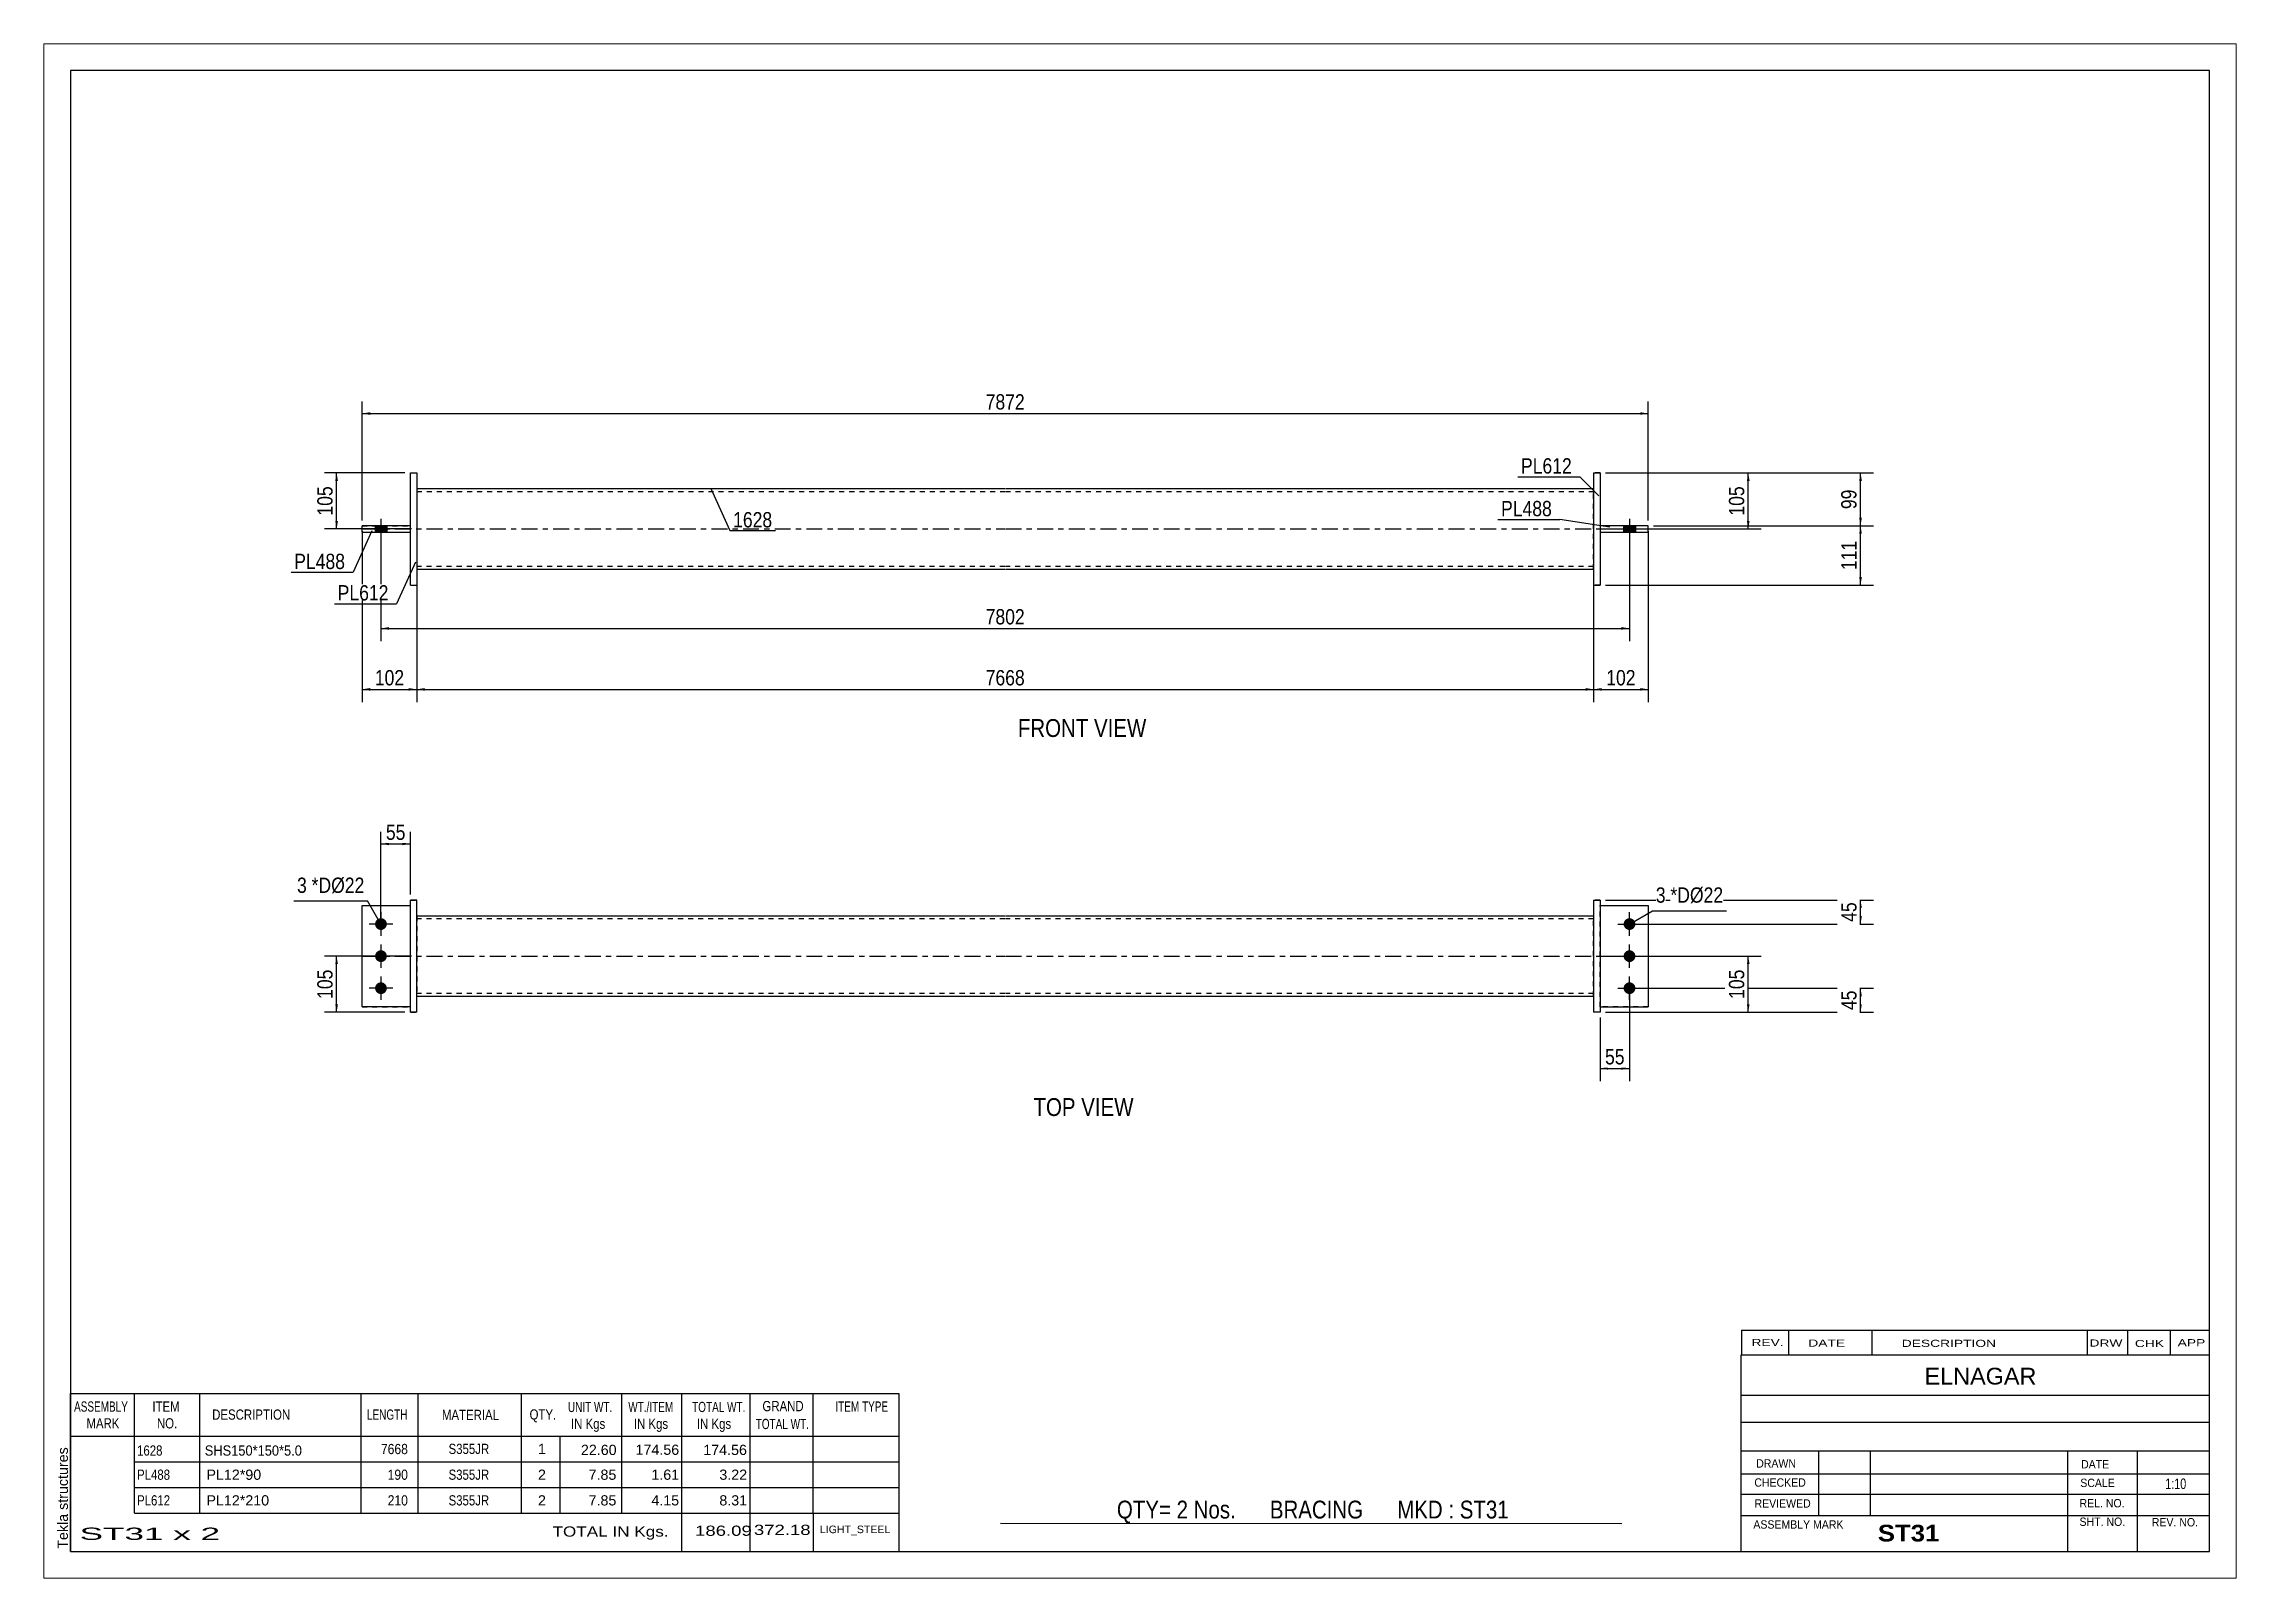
# Paper-space layout 'Layout1' of a CAD drawing. Header units: millimetres. Extents: x 0 to 410, y 0 to 287.
# The model-space entities are those that its viewports show. They can reach past a viewport. Long polylines and large blocks are cut down to what shows.
import ezdxf

# ---------------------------------------------------------------- set-up
doc = ezdxf.new("R2010")
doc.units = ezdxf.units.MM
doc.linetypes.add('DXK_LINE_DOT1', pattern=[1.8814, 0.9407, -0.9407])
doc.linetypes.add('DXK_LINE_DOT3', pattern=[5.9187, 2.979, -0.9799, 0.9799, -0.9799])
doc.layers.add('Viewport layer', color=7, linetype='Continuous', plot=False)
doc.styles.add('Arial', font='ARIAL.TTF', dxfattribs={"height": 0.2})
doc.styles.add('Arial Bold', font='ARIALBD.TTF', dxfattribs={"height": 0.2})
doc.styles.add('Arial Narrow', font='ARIALN.TTF', dxfattribs={"height": 0.2})

# ---------------------------------------------------------------- blocks, each defined once
blk = doc.blocks.new('Unknown-628697975-1218')
at = {"color": 5, "linetype": 'Continuous'}
for p, q in [((405, 282), (5, 282)), ((5, 282), (5, 5)), ((405, 5), (405, 282)), ((5, 5), (405, 5))]:
    blk.add_line(p, q, dxfattribs=at)
at = {"color": 174, "linetype": 'Continuous', "style": 'Arial'}
blk.add_text('Tekla structures', height=1.9102, rotation=90, dxfattribs=at).set_placement((4.5, 5.5))
blk = doc.blocks.new('Unknown-628697975-11 - 1306')
at = {"color": 0, "linetype": 'Continuous'}
blk.add_wipeout([(206.23, 157.35), (206.23, 160.85), (182.16, 160.85), (182.16, 157.35)], dxfattribs=at)
at = {"color": 6, "linetype": 'Continuous', "style": 'Arial Narrow'}
blk.add_text('FRONT VIEW', height=3.34, dxfattribs=at).set_placement((182.16, 157.35))
blk = doc.blocks.new('Unknown-628697975-12 - 1239')
at = {"color": 0, "linetype": 'Continuous'}
blk.add_wipeout([(203.83, 86.45), (203.83, 89.95), (185.08, 89.95), (185.08, 86.45)], dxfattribs=at)
at = {"color": 6, "linetype": 'Continuous', "style": 'Arial Narrow'}
blk.add_text('TOP VIEW', height=3.34, dxfattribs=at).set_placement((185.08, 86.45))
blk = doc.blocks.new('Bolt-628697975-1352 - 1306')
at = {"linetype": 'Continuous'}
blk.add_hatch(color=3, dxfattribs=at).paths.add_polyline_path([(297.64, 196.85), (295.44, 196.85), (295.44, 195.65), (297.64, 195.65)])
blk.add_hatch(color=3, dxfattribs=at).paths.add_polyline_path([(297.64, 196.85), (295.44, 196.85), (295.44, 195.65), (297.64, 195.65)])
blk.add_hatch(color=3, dxfattribs=at).paths.add_polyline_path([(297.64, 196.85), (295.44, 196.85), (295.44, 195.65), (297.64, 195.65)])
at = {"color": 3, "linetype": 'Continuous'}
for p, q in [((295.44, 196.85), (295.44, 195.65)), ((295.44, 196.85), (295.44, 195.65)), ((295.44, 196.85), (295.44, 195.65)), ((296.54, 198.15), (296.54, 191.35)), ((296.54, 198.15), (296.54, 191.35)), ((296.54, 198.15), (296.54, 191.35)), ((297.64, 196.85), (297.64, 195.65)), ((297.64, 196.85), (297.64, 195.65)), ((297.64, 196.85), (297.64, 195.65))]:
    blk.add_line(p, q, dxfattribs=at)
blk = doc.blocks.new('Part-628697975-1330 - 1306')
at = {"color": 2, "linetype": 'Continuous'}
for p, q in [((300.04, 196.85), (291.04, 196.85)), ((300.04, 195.65), (300.04, 196.85)), ((291.04, 195.65), (300.04, 195.65))]:
    blk.add_line(p, q, dxfattribs=at)
at = {"color": 7, "linetype": 'DXK_LINE_DOT1'}
for p, q in [((291.04, 196.85), (291.04, 195.65)), ((300.04, 196.85), (291.04, 196.85)), ((291.04, 195.65), (300.04, 195.65))]:
    blk.add_line(p, q, dxfattribs=at)
blk = doc.blocks.new('Part-628697975-1351 - 1306')
at = {"color": 2, "linetype": 'Continuous'}
for p, q in [((179.74, 203.75), (69.74, 203.75)), ((289.84, 203.75), (179.84, 203.75)), ((69.74, 188.75), (179.74, 188.75)), ((179.84, 188.75), (289.84, 188.75))]:
    blk.add_line(p, q, dxfattribs=at)
at = {"color": 7, "linetype": 'DXK_LINE_DOT1'}
for p, q in [((69.74, 203.75), (69.74, 188.75)), ((69.74, 203.25), (179.74, 203.25)), ((179.84, 203.25), (289.84, 203.25)), ((289.84, 188.75), (289.84, 203.75)), ((179.74, 189.25), (69.74, 189.25)), ((289.84, 189.25), (179.84, 189.25))]:
    blk.add_line(p, q, dxfattribs=at)
at = {"color": 7, "linetype": 'DXK_LINE_DOT3'}
for p, q in [((59.74, 196.25), (179.74, 196.25)), ((179.84, 196.25), (299.84, 196.25))]:
    blk.add_line(p, q, dxfattribs=at)
blk = doc.blocks.new('Part-628697975-1335 - 1306')
at = {"color": 2, "linetype": 'Continuous'}
for p, q in [((59.54, 195.65), (59.54, 196.85)), ((68.54, 196.85), (59.54, 196.85)), ((59.54, 195.65), (59.54, 195.65)), ((59.54, 195.65), (68.54, 195.65))]:
    blk.add_line(p, q, dxfattribs=at)
at = {"color": 7, "linetype": 'DXK_LINE_DOT1'}
for p, q in [((59.54, 196.85), (68.54, 196.85)), ((68.54, 195.65), (68.54, 196.85)), ((59.54, 195.65), (68.54, 195.65))]:
    blk.add_line(p, q, dxfattribs=at)
blk = doc.blocks.new('Bolt-628697975-1353 - 1306')
at = {"linetype": 'Continuous'}
blk.add_hatch(color=3, dxfattribs=at).paths.add_polyline_path([(61.94, 195.65), (64.14, 195.65), (64.14, 196.85), (61.94, 196.85)])
blk.add_hatch(color=3, dxfattribs=at).paths.add_polyline_path([(61.94, 195.65), (64.14, 195.65), (64.14, 196.85), (61.94, 196.85)])
blk.add_hatch(color=3, dxfattribs=at).paths.add_polyline_path([(61.94, 195.65), (64.14, 195.65), (64.14, 196.85), (61.94, 196.85)])
at = {"color": 3, "linetype": 'Continuous'}
for p, q in [((61.94, 196.85), (61.94, 195.65)), ((61.94, 196.85), (61.94, 195.65)), ((61.94, 196.85), (61.94, 195.65)), ((63.04, 198.15), (63.04, 191.35)), ((63.04, 198.15), (63.04, 191.35)), ((63.04, 198.15), (63.04, 191.35)), ((64.14, 196.85), (64.14, 195.65)), ((64.14, 196.85), (64.14, 195.65)), ((64.14, 196.85), (64.14, 195.65))]:
    blk.add_line(p, q, dxfattribs=at)
blk = doc.blocks.new('Part-628697975-1360 - 1306')
at = {"color": 2, "linetype": 'Continuous'}
for p, q in [((289.84, 206.75), (289.84, 206.75)), ((289.84, 206.75), (291.04, 206.75)), ((289.84, 206.75), (289.84, 185.75)), ((291.04, 206.75), (291.04, 206.75)), ((291.04, 206.75), (291.04, 185.75)), ((289.84, 185.75), (291.04, 185.75)), ((289.84, 185.75), (289.84, 185.75)), ((291.04, 185.75), (291.04, 185.75))]:
    blk.add_line(p, q, dxfattribs=at)
at = {"color": 7, "linetype": 'DXK_LINE_DOT1'}
for p, q in [((291.04, 206.75), (289.84, 206.75)), ((291.04, 185.75), (289.84, 185.75)), ((289.84, 185.75), (289.84, 185.75)), ((291.04, 185.75), (291.04, 185.75))]:
    blk.add_line(p, q, dxfattribs=at)
blk = doc.blocks.new('Part-628697975-1365 - 1306')
at = {"color": 2, "linetype": 'Continuous'}
for p, q in [((68.54, 185.75), (68.54, 206.75)), ((68.54, 206.75), (69.74, 206.75)), ((69.74, 206.75), (69.74, 185.75)), ((68.54, 185.75), (68.54, 185.75)), ((68.54, 185.75), (69.74, 185.75)), ((69.74, 185.75), (69.74, 185.75))]:
    blk.add_line(p, q, dxfattribs=at)
at = {"color": 7, "linetype": 'DXK_LINE_DOT1'}
for p, q in [((68.54, 206.75), (69.74, 206.75)), ((68.54, 185.75), (68.54, 185.75)), ((68.54, 185.75), (69.74, 185.75)), ((69.74, 185.75), (69.74, 185.75))]:
    blk.add_line(p, q, dxfattribs=at)
blk = doc.blocks.new('Part-628697975-1242 - 1239')
at = {"color": 2, "linetype": 'Continuous'}
for p, q in [((291.04, 125.85), (300.04, 125.85)), ((300.04, 125.85), (300.04, 125.85)), ((300.04, 125.85), (300.04, 106.85)), ((291.04, 106.85), (300.04, 106.85)), ((300.04, 106.85), (300.04, 106.85))]:
    blk.add_line(p, q, dxfattribs=at)
at = {"color": 7, "linetype": 'DXK_LINE_DOT1'}
for p, q in [((291.04, 125.85), (300.04, 125.85)), ((291.04, 106.85), (291.04, 125.85)), ((300.04, 106.85), (291.04, 106.85)), ((291.04, 106.85), (291.04, 106.85)), ((300.04, 106.85), (300.04, 106.85))]:
    blk.add_line(p, q, dxfattribs=at)
blk = doc.blocks.new('Part-628697975-1243 - 1239')
at = {"color": 2, "linetype": 'Continuous'}
for p, q in [((59.54, 125.85), (59.54, 125.85)), ((59.54, 106.85), (59.54, 125.85)), ((59.54, 125.85), (68.54, 125.85)), ((59.54, 106.85), (59.54, 106.85)), ((68.54, 106.85), (59.54, 106.85))]:
    blk.add_line(p, q, dxfattribs=at)
at = {"color": 7, "linetype": 'DXK_LINE_DOT1'}
for p, q in [((59.54, 125.85), (68.54, 125.85)), ((68.54, 125.85), (68.54, 125.85)), ((68.54, 106.85), (68.54, 125.85)), ((59.54, 106.85), (68.54, 106.85))]:
    blk.add_line(p, q, dxfattribs=at)
blk = doc.blocks.new('Part-628697975-1244 - 1239')
at = {"color": 2, "linetype": 'Continuous'}
for p, q in [((179.74, 123.85), (69.74, 123.85)), ((289.84, 123.85), (179.84, 123.85)), ((69.74, 108.85), (179.74, 108.85)), ((179.84, 108.85), (289.84, 108.85))]:
    blk.add_line(p, q, dxfattribs=at)
at = {"color": 7, "linetype": 'DXK_LINE_DOT1'}
for p, q in [((69.74, 123.85), (69.74, 108.85)), ((179.74, 123.35), (69.74, 123.35)), ((289.84, 123.35), (179.84, 123.35)), ((289.84, 108.85), (289.84, 123.85)), ((179.74, 109.35), (69.74, 109.35)), ((289.84, 109.35), (179.84, 109.35))]:
    blk.add_line(p, q, dxfattribs=at)
at = {"color": 7, "linetype": 'DXK_LINE_DOT3'}
for p, q in [((59.74, 116.35), (179.74, 116.35)), ((179.84, 116.35), (299.84, 116.35))]:
    blk.add_line(p, q, dxfattribs=at)
blk = doc.blocks.new('Bolt-628697975-1245 - 1239')
at = {"linetype": 'Continuous'}
for points in [[(296.54, 123.45), (296.77, 123.43), (296.99, 123.35), (297.19, 123.24), (297.36, 123.09), (297.5, 122.9), (297.59, 122.69), (297.64, 122.46), (297.64, 122.24), (297.59, 122.01), (297.5, 121.8), (297.36, 121.61), (297.19, 121.46), (296.99, 121.35), (296.77, 121.27), (296.54, 121.25), (296.32, 121.27), (296.1, 121.35), (295.9, 121.46), (295.73, 121.61), (295.59, 121.8), (295.5, 122.01), (295.45, 122.24), (295.45, 122.46), (295.5, 122.69), (295.59, 122.9), (295.73, 123.09), (295.9, 123.24), (296.1, 123.35), (296.32, 123.43)], [(296.54, 117.45), (296.77, 117.43), (296.99, 117.35), (297.19, 117.24), (297.36, 117.09), (297.5, 116.9), (297.59, 116.69), (297.64, 116.46), (297.64, 116.24), (297.59, 116.01), (297.5, 115.8), (297.36, 115.61), (297.19, 115.46), (296.99, 115.35), (296.77, 115.27), (296.54, 115.25), (296.32, 115.27), (296.1, 115.35), (295.9, 115.46), (295.73, 115.61), (295.59, 115.8), (295.5, 116.01), (295.45, 116.24), (295.45, 116.46), (295.5, 116.69), (295.59, 116.9), (295.73, 117.09), (295.9, 117.24), (296.1, 117.35), (296.32, 117.43)], [(296.54, 111.45), (296.77, 111.43), (296.99, 111.35), (297.19, 111.24), (297.36, 111.09), (297.5, 110.9), (297.59, 110.69), (297.64, 110.46), (297.64, 110.24), (297.59, 110.01), (297.5, 109.8), (297.36, 109.61), (297.19, 109.46), (296.99, 109.35), (296.77, 109.27), (296.54, 109.25), (296.32, 109.27), (296.1, 109.35), (295.9, 109.46), (295.73, 109.61), (295.59, 109.8), (295.5, 110.01), (295.45, 110.24), (295.45, 110.46), (295.5, 110.69), (295.59, 110.9), (295.73, 111.09), (295.9, 111.24), (296.1, 111.35), (296.32, 111.43)]]:
    blk.add_hatch(color=3, dxfattribs=at).paths.add_polyline_path(points)
at = {"color": 3, "linetype": 'Continuous'}
for p, q in [((296.54, 120.15), (296.54, 124.55)), ((294.34, 122.35), (298.74, 122.35)), ((294.34, 116.35), (298.74, 116.35)), ((296.54, 114.15), (296.54, 118.55)), ((296.54, 108.15), (296.54, 112.55)), ((294.34, 110.35), (298.74, 110.35))]:
    blk.add_line(p, q, dxfattribs=at)
blk = doc.blocks.new('Bolt-628697975-1246 - 1239')
at = {"linetype": 'Continuous'}
for points in [[(63.04, 121.25), (62.82, 121.27), (62.6, 121.35), (62.4, 121.46), (62.23, 121.61), (62.09, 121.8), (62, 122.01), (61.95, 122.24), (61.95, 122.46), (62, 122.69), (62.09, 122.9), (62.23, 123.09), (62.4, 123.24), (62.6, 123.35), (62.82, 123.43), (63.04, 123.45), (63.27, 123.43), (63.49, 123.35), (63.69, 123.24), (63.86, 123.09), (64, 122.9), (64.09, 122.69), (64.14, 122.46), (64.14, 122.24), (64.09, 122.01), (64, 121.8), (63.86, 121.61), (63.69, 121.46), (63.49, 121.35), (63.27, 121.27)], [(63.04, 115.25), (62.82, 115.27), (62.6, 115.35), (62.4, 115.46), (62.23, 115.61), (62.09, 115.8), (62, 116.01), (61.95, 116.24), (61.95, 116.46), (62, 116.69), (62.09, 116.9), (62.23, 117.09), (62.4, 117.24), (62.6, 117.35), (62.82, 117.43), (63.04, 117.45), (63.27, 117.43), (63.49, 117.35), (63.69, 117.24), (63.86, 117.09), (64, 116.9), (64.09, 116.69), (64.14, 116.46), (64.14, 116.24), (64.09, 116.01), (64, 115.8), (63.86, 115.61), (63.69, 115.46), (63.49, 115.35), (63.27, 115.27)], [(63.04, 109.25), (62.82, 109.27), (62.6, 109.35), (62.4, 109.46), (62.23, 109.61), (62.09, 109.8), (62, 110.01), (61.95, 110.24), (61.95, 110.46), (62, 110.69), (62.09, 110.9), (62.23, 111.09), (62.4, 111.24), (62.6, 111.35), (62.82, 111.43), (63.04, 111.45), (63.27, 111.43), (63.49, 111.35), (63.69, 111.24), (63.86, 111.09), (64, 110.9), (64.09, 110.69), (64.14, 110.46), (64.14, 110.24), (64.09, 110.01), (64, 109.8), (63.86, 109.61), (63.69, 109.46), (63.49, 109.35), (63.27, 109.27)]]:
    blk.add_hatch(color=3, dxfattribs=at).paths.add_polyline_path(points)
at = {"color": 3, "linetype": 'Continuous'}
for p, q in [((63.04, 124.55), (63.04, 120.15)), ((65.24, 122.35), (60.84, 122.35)), ((65.24, 116.35), (60.84, 116.35)), ((63.04, 118.55), (63.04, 114.15)), ((63.04, 112.55), (63.04, 108.15)), ((65.24, 110.35), (60.84, 110.35))]:
    blk.add_line(p, q, dxfattribs=at)
blk = doc.blocks.new('Part-628697975-1257 - 1239')
at = {"color": 2, "linetype": 'Continuous'}
for p, q in [((289.84, 126.85), (289.84, 126.85)), ((289.84, 126.85), (291.04, 126.85)), ((289.84, 126.85), (289.84, 105.85)), ((291.04, 126.85), (291.04, 126.85)), ((291.04, 126.85), (291.04, 105.85)), ((291.04, 105.85), (289.84, 105.85))]:
    blk.add_line(p, q, dxfattribs=at)
at = {"color": 7, "linetype": 'DXK_LINE_DOT1'}
for p, q in [((291.04, 126.85), (289.84, 126.85)), ((291.04, 105.85), (289.84, 105.85))]:
    blk.add_line(p, q, dxfattribs=at)
blk = doc.blocks.new('Part-628697975-1258 - 1239')
at = {"color": 2, "linetype": 'Continuous'}
for p, q in [((68.54, 105.85), (68.54, 126.85)), ((69.74, 126.85), (68.54, 126.85)), ((69.74, 105.85), (69.74, 126.85)), ((68.54, 105.85), (68.54, 105.85)), ((69.74, 105.85), (68.54, 105.85)), ((69.74, 105.85), (69.74, 105.85))]:
    blk.add_line(p, q, dxfattribs=at)
at = {"color": 7, "linetype": 'DXK_LINE_DOT1'}
for p, q in [((68.54, 126.85), (69.74, 126.85)), ((68.54, 105.85), (69.74, 105.85))]:
    blk.add_line(p, q, dxfattribs=at)
blk = doc.blocks.new('StraightDimension-628697975-1415 - 1306')
at = {"linetype": 'Continuous'}
for points in [[(64.54, 177.4), (63.04, 177.65), (64.54, 177.9)], [(295.04, 177.9), (296.54, 177.65), (295.04, 177.4)]]:
    blk.add_hatch(color=7, dxfattribs=at).paths.add_polyline_path(points)
at = {"color": 7, "linetype": 'Continuous'}
for p, q in [((63.04, 194.65), (63.04, 175.25)), ((296.54, 194.65), (296.54, 175.25)), ((63.04, 177.65), (296.54, 177.65))]:
    blk.add_line(p, q, dxfattribs=at)
at = {"color": 0}
blk.add_wipeout([(184.05, 177.8), (184.05, 182), (175.54, 182), (175.54, 177.8)], dxfattribs=at)
at = {"color": 3, "style": 'Arial Narrow'}
blk.add_text('7802', height=2.863, dxfattribs=at).set_placement((176.14, 178.4))
blk = doc.blocks.new('StraightDimension-628697975-1463 - 1306')
at = {"linetype": 'Continuous'}
for points in [[(61.04, 217.6), (59.54, 217.85), (61.04, 218.1)], [(298.54, 218.1), (300.04, 217.85), (298.54, 217.6)]]:
    blk.add_hatch(color=7, dxfattribs=at).paths.add_polyline_path(points)
at = {"color": 7, "linetype": 'Continuous'}
for p, q in [((59.54, 197.85), (59.54, 220.1)), ((59.54, 217.85), (300.04, 217.85)), ((300.04, 197.85), (300.04, 220.1))]:
    blk.add_line(p, q, dxfattribs=at)
at = {"color": 0}
blk.add_wipeout([(184.05, 218), (184.05, 222.2), (175.54, 222.2), (175.54, 218)], dxfattribs=at)
at = {"color": 3, "style": 'Arial Narrow'}
blk.add_text('7872', height=2.863, dxfattribs=at).set_placement((176.14, 218.6))
blk = doc.blocks.new('StraightDimension-628697975-2013 - 1306')
at = {"linetype": 'Continuous'}
for points in [[(71.24, 166), (69.74, 166.25), (71.24, 166.5)], [(288.34, 166.5), (289.84, 166.25), (288.34, 166)]]:
    blk.add_hatch(color=7, dxfattribs=at).paths.add_polyline_path(points)
at = {"color": 7, "linetype": 'Continuous'}
for p, q in [((69.74, 187.75), (69.74, 163.85)), ((289.84, 187.75), (289.84, 163.85)), ((69.74, 166.25), (289.84, 166.25))]:
    blk.add_line(p, q, dxfattribs=at)
at = {"color": 0}
blk.add_wipeout([(184.05, 166.4), (184.05, 170.6), (175.54, 170.6), (175.54, 166.4)], dxfattribs=at)
at = {"color": 3, "style": 'Arial Narrow'}
blk.add_text('7668', height=2.863, dxfattribs=at).set_placement((176.14, 167))
blk = doc.blocks.new('StraightDimension-628697975-1750 - 1306')
at = {"linetype": 'Continuous'}
for points in [[(339.5, 195.35), (339.75, 196.85), (340, 195.35)], [(340, 187.25), (339.75, 185.75), (339.5, 187.25)]]:
    blk.add_hatch(color=7, dxfattribs=at).paths.add_polyline_path(points)
at = {"color": 7, "linetype": 'Continuous'}
for p, q in [((301.04, 196.85), (342.15, 196.85)), ((339.75, 185.75), (339.75, 196.85)), ((292.04, 185.75), (342.15, 185.75))]:
    blk.add_line(p, q, dxfattribs=at)
at = {"color": 0}
blk.add_wipeout([(339.6, 194.64), (335.4, 194.64), (335.4, 187.96), (339.6, 187.96)], dxfattribs=at)
at = {"color": 3, "style": 'Arial Narrow'}
blk.add_text('111', height=2.863, rotation=90.0002, dxfattribs=at).set_placement((339, 188.56))
blk = doc.blocks.new('StraightDimension-628697975-1749 - 1306')
at = {"linetype": 'Continuous'}
for points in [[(339.5, 205.25), (339.75, 206.75), (340, 205.25)], [(340, 198.35), (339.75, 196.85), (339.5, 198.35)]]:
    blk.add_hatch(color=7, dxfattribs=at).paths.add_polyline_path(points)
at = {"color": 7, "linetype": 'Continuous'}
for p, q in [((292.04, 206.75), (342.15, 206.75)), ((339.75, 196.85), (339.75, 206.75)), ((301.04, 196.85), (342.15, 196.85))]:
    blk.add_line(p, q, dxfattribs=at)
at = {"color": 0}
blk.add_wipeout([(339.6, 204.23), (335.4, 204.23), (335.4, 199.37), (339.6, 199.37)], dxfattribs=at)
at = {"color": 3, "style": 'Arial Narrow'}
blk.add_text('99', height=2.863, rotation=90.0002, dxfattribs=at).set_placement((339, 199.97))
blk = doc.blocks.new('StraightDimension-628697975-2012 - 1306')
at = {"linetype": 'Continuous'}
for points in [[(291.34, 166), (289.84, 166.25), (291.34, 166.5)], [(298.54, 166.5), (300.04, 166.25), (298.54, 166)]]:
    blk.add_hatch(color=7, dxfattribs=at).paths.add_polyline_path(points)
at = {"color": 7, "linetype": 'Continuous'}
for p, q in [((300.04, 195.85), (300.04, 163.85)), ((289.84, 187.75), (289.84, 163.85)), ((289.84, 166.25), (300.04, 166.25))]:
    blk.add_line(p, q, dxfattribs=at)
at = {"color": 0}
blk.add_wipeout([(298.29, 166.4), (298.29, 170.6), (291.6, 170.6), (291.6, 166.4)], dxfattribs=at)
at = {"color": 3, "style": 'Arial Narrow'}
blk.add_text('102', height=2.863, dxfattribs=at).set_placement((292.2, 167))
blk = doc.blocks.new('StraightDimension-628697975-2014 - 1306')
at = {"linetype": 'Continuous'}
for points in [[(61.04, 166), (59.54, 166.25), (61.04, 166.5)], [(68.24, 166.5), (69.74, 166.25), (68.24, 166)]]:
    blk.add_hatch(color=7, dxfattribs=at).paths.add_polyline_path(points)
at = {"color": 7, "linetype": 'Continuous'}
for p, q in [((59.54, 195.85), (59.54, 163.85)), ((69.74, 187.75), (69.74, 163.85)), ((59.54, 166.25), (69.74, 166.25))]:
    blk.add_line(p, q, dxfattribs=at)
at = {"color": 0}
blk.add_wipeout([(67.99, 166.4), (67.99, 170.6), (61.3, 170.6), (61.3, 166.4)], dxfattribs=at)
at = {"color": 3, "style": 'Arial Narrow'}
blk.add_text('102', height=2.863, dxfattribs=at).set_placement((61.9, 167))
blk = doc.blocks.new('StraightDimension-628697975-2043 - 1306')
at = {"linetype": 'Continuous'}
for points in [[(318.5, 205.25), (318.75, 206.75), (319, 205.25)], [(319, 197.75), (318.75, 196.25), (318.5, 197.75)]]:
    blk.add_hatch(color=7, dxfattribs=at).paths.add_polyline_path(points)
at = {"color": 7, "linetype": 'Continuous'}
for p, q in [((292.04, 206.75), (321.15, 206.75)), ((318.75, 196.25), (318.75, 206.75)), ((290.84, 196.25), (321.15, 196.25))]:
    blk.add_line(p, q, dxfattribs=at)
at = {"color": 0}
blk.add_wipeout([(318.6, 204.84), (314.4, 204.84), (314.4, 198.16), (318.6, 198.16)], dxfattribs=at)
at = {"color": 3, "style": 'Arial Narrow'}
blk.add_text('105', height=2.863, rotation=90.0002, dxfattribs=at).set_placement((318, 198.76))
blk = doc.blocks.new('StraightDimension-628697975-2088 - 1306')
at = {"linetype": 'Continuous'}
for points in [[(54.5, 205.25), (54.75, 206.75), (55, 205.25)], [(55, 197.75), (54.75, 196.25), (54.5, 197.75)]]:
    blk.add_hatch(color=7, dxfattribs=at).paths.add_polyline_path(points)
at = {"color": 7, "linetype": 'Continuous'}
for p, q in [((67.54, 206.75), (52.5, 206.75)), ((54.75, 196.25), (54.75, 206.75)), ((68.74, 196.25), (52.5, 196.25))]:
    blk.add_line(p, q, dxfattribs=at)
at = {"color": 0}
blk.add_wipeout([(54.6, 204.84), (50.4, 204.84), (50.4, 198.16), (54.6, 198.16)], dxfattribs=at)
at = {"color": 3, "style": 'Arial Narrow'}
blk.add_text('105', height=2.863, rotation=90.0002, dxfattribs=at).set_placement((54, 198.76))
blk = doc.blocks.new('StraightDimension-628697975-1778 - 1239')
at = {"linetype": 'Continuous'}
for points in [[(339.5, 108.85), (339.75, 110.35), (340, 108.85)], [(340, 107.35), (339.75, 105.85), (339.5, 107.35)]]:
    blk.add_hatch(color=7, dxfattribs=at).paths.add_polyline_path(points)
at = {"color": 7, "linetype": 'Continuous'}
for p, q in [((297.54, 110.35), (342.15, 110.35)), ((339.75, 105.85), (339.75, 110.35)), ((292.04, 105.85), (342.15, 105.85))]:
    blk.add_line(p, q, dxfattribs=at)
at = {"color": 0}
blk.add_wipeout([(339.6, 110.53), (335.4, 110.53), (335.4, 105.67), (339.6, 105.67)], dxfattribs=at)
at = {"color": 3, "style": 'Arial Narrow'}
blk.add_text('45', height=2.863, rotation=90.0002, dxfattribs=at).set_placement((339, 106.27))
blk = doc.blocks.new('StraightDimension-628697975-1967 - 1239')
at = {"linetype": 'Continuous'}
for points in [[(54.5, 114.85), (54.75, 116.35), (55, 114.85)], [(55, 107.35), (54.75, 105.85), (54.5, 107.35)]]:
    blk.add_hatch(color=7, dxfattribs=at).paths.add_polyline_path(points)
at = {"color": 7, "linetype": 'Continuous'}
for p, q in [((68.74, 116.35), (52.5, 116.35)), ((54.75, 105.85), (54.75, 116.35)), ((67.54, 105.85), (52.5, 105.85))]:
    blk.add_line(p, q, dxfattribs=at)
at = {"color": 0}
blk.add_wipeout([(54.6, 114.44), (50.4, 114.44), (50.4, 107.76), (54.6, 107.76)], dxfattribs=at)
at = {"color": 3, "style": 'Arial Narrow'}
blk.add_text('105', height=2.863, rotation=90.0002, dxfattribs=at).set_placement((54, 108.36))
blk = doc.blocks.new('StraightDimension-628697975-1775 - 1239')
at = {"linetype": 'Continuous'}
for points in [[(339.5, 125.35), (339.75, 126.85), (340, 125.35)], [(340, 123.85), (339.75, 122.35), (339.5, 123.85)]]:
    blk.add_hatch(color=7, dxfattribs=at).paths.add_polyline_path(points)
at = {"color": 7, "linetype": 'Continuous'}
for p, q in [((292.04, 126.85), (342.15, 126.85)), ((339.75, 122.35), (339.75, 126.85)), ((297.54, 122.35), (342.15, 122.35))]:
    blk.add_line(p, q, dxfattribs=at)
at = {"color": 0}
blk.add_wipeout([(339.6, 127.03), (335.4, 127.03), (335.4, 122.17), (339.6, 122.17)], dxfattribs=at)
at = {"color": 3, "style": 'Arial Narrow'}
blk.add_text('45', height=2.863, rotation=90.0002, dxfattribs=at).set_placement((339, 122.77))
blk = doc.blocks.new('StraightDimension-628697975-1791 - 1239')
at = {"linetype": 'Continuous'}
for points in [[(292.54, 95.1), (291.04, 95.35), (292.54, 95.6)], [(295.04, 95.6), (296.54, 95.35), (295.04, 95.1)]]:
    blk.add_hatch(color=7, dxfattribs=at).paths.add_polyline_path(points)
at = {"color": 7, "linetype": 'Continuous'}
for p, q in [((296.54, 109.35), (296.54, 92.95)), ((291.04, 104.85), (291.04, 92.95)), ((291.04, 95.35), (296.54, 95.35))]:
    blk.add_line(p, q, dxfattribs=at)
at = {"color": 0}
blk.add_wipeout([(296.22, 95.5), (296.22, 99.7), (291.37, 99.7), (291.37, 95.5)], dxfattribs=at)
at = {"color": 3, "style": 'Arial Narrow'}
blk.add_text('55', height=2.863, dxfattribs=at).set_placement((291.97, 96.1))
blk = doc.blocks.new('StraightDimension-628697975-1797 - 1239')
at = {"linetype": 'Continuous'}
for points in [[(64.54, 137.1), (63.04, 137.35), (64.54, 137.6)], [(67.04, 137.6), (68.54, 137.35), (67.04, 137.1)]]:
    blk.add_hatch(color=7, dxfattribs=at).paths.add_polyline_path(points)
at = {"color": 7, "linetype": 'Continuous'}
for p, q in [((63.04, 123.35), (63.04, 139.6)), ((68.54, 127.85), (68.54, 139.6)), ((63.04, 137.35), (68.54, 137.35))]:
    blk.add_line(p, q, dxfattribs=at)
at = {"color": 0}
blk.add_wipeout([(68.22, 137.5), (68.22, 141.7), (63.37, 141.7), (63.37, 137.5)], dxfattribs=at)
at = {"color": 3, "style": 'Arial Narrow'}
blk.add_text('55', height=2.863, dxfattribs=at).set_placement((63.97, 138.1))
blk = doc.blocks.new('StraightDimension-628697975-1922 - 1239')
at = {"linetype": 'Continuous'}
for points in [[(318.5, 114.85), (318.75, 116.35), (319, 114.85)], [(319, 107.35), (318.75, 105.85), (318.5, 107.35)]]:
    blk.add_hatch(color=7, dxfattribs=at).paths.add_polyline_path(points)
at = {"color": 7, "linetype": 'Continuous'}
for p, q in [((290.84, 116.35), (321.15, 116.35)), ((318.75, 105.85), (318.75, 116.35)), ((292.04, 105.85), (321.15, 105.85))]:
    blk.add_line(p, q, dxfattribs=at)
at = {"color": 0}
blk.add_wipeout([(318.6, 114.44), (314.4, 114.44), (314.4, 107.76), (318.6, 107.76)], dxfattribs=at)
at = {"color": 3, "style": 'Arial Narrow'}
blk.add_text('105', height=2.863, rotation=90.0002, dxfattribs=at).set_placement((318, 108.36))
blk = doc.blocks.new('CBS_BOM-628697975-2226')
at = {"color": 7, "linetype": 'Continuous'}
for p, q in [((4.97, 26.57), (4.97, 34.57)), ((4.97, 34.57), (159.89, 34.57)), ((16.97, 26.57), (16.97, 34.57)), ((29.16, 26.57), (29.16, 34.57)), ((59.32, 26.57), (59.32, 34.57)), ((70, 26.57), (70, 34.57)), ((89.32, 26.57), (89.32, 34.57)), ((108.12, 26.57), (108.12, 34.57)), ((119.33, 26.57), (119.33, 34.57)), ((132.12, 26.57), (132.12, 34.57)), ((143.87, 26.57), (143.87, 34.57)), ((159.89, 34.56), (159.89, 26.58)), ((4.97, 26.57), (159.89, 26.57)), ((4.97, 21.77), (4.97, 26.57)), ((16.97, 21.77), (16.97, 26.57)), ((29.16, 21.77), (29.16, 26.57)), ((59.32, 21.77), (59.32, 26.57)), ((70, 21.77), (70, 26.57)), ((89.32, 21.77), (89.32, 26.57)), ((96.58, 21.77), (96.58, 26.57)), ((108.12, 21.77), (108.12, 26.57)), ((119.33, 21.77), (119.33, 26.57)), ((132.12, 21.77), (132.12, 26.57)), ((143.89, 21.77), (143.89, 26.57)), ((159.89, 26.57), (159.89, 21.77)), ((4.97, 16.97), (4.97, 21.77)), ((16.97, 21.77), (159.89, 21.77)), ((16.97, 16.97), (16.97, 21.77)), ((29.16, 16.97), (29.16, 21.77)), ((59.32, 16.97), (59.32, 21.77)), ((70, 16.97), (70, 21.77)), ((89.32, 16.97), (89.32, 21.77)), ((96.58, 16.97), (96.58, 21.77)), ((108.12, 16.97), (108.12, 21.77)), ((119.33, 16.97), (119.33, 21.77)), ((132.12, 16.97), (132.12, 21.77)), ((143.89, 16.97), (143.89, 21.77)), ((159.89, 21.76), (159.89, 16.97)), ((4.97, 12.17), (4.97, 16.97)), ((16.97, 16.97), (159.89, 16.97)), ((16.97, 12.17), (16.97, 16.97)), ((29.16, 12.17), (29.16, 16.97)), ((59.32, 12.17), (59.32, 16.97)), ((70, 12.17), (70, 16.97)), ((89.32, 12.17), (89.32, 16.97)), ((96.58, 12.17), (96.58, 16.97)), ((108.12, 12.17), (108.12, 16.97)), ((119.33, 12.17), (119.33, 16.97)), ((132.12, 12.17), (132.12, 16.97)), ((143.89, 12.17), (143.89, 16.97)), ((159.89, 16.96), (159.89, 12.17)), ((4.97, 4.97), (4.97, 12.15)), ((16.97, 12.17), (159.89, 12.17)), ((119.33, 4.97), (119.33, 12.15)), ((132.12, 4.97), (132.12, 12.15)), ((143.93, 4.97), (143.93, 12.15)), ((159.89, 12.17), (159.89, 4.97)), ((4.97, 4.97), (159.89, 4.97))]:
    blk.add_line(p, q, dxfattribs=at)
at = {"color": 3, "linetype": 'Continuous', "style": 'Arial'}
for s, height, width, p in [('ASSEMBLY', 1.91, 0.7, (5.65, 31.14)), ('ITEM', 1.91, 0.8, (20.3, 31.14)), ('UNIT WT.', 1.91, 0.7, (98.01, 31.07)), ('WT./ITEM', 1.91, 0.7, (109.3, 31.07)), ('TOTAL WT.', 1.91, 0.7, (121.24, 31.07)), ('GRAND', 1.91, 0.8, (134.39, 31.23)), ('ITEM TYPE', 1.91, 0.7, (148.03, 31.15)), ('MARK', 1.91, 0.8, (7.97, 28.01)), ('NO.', 1.91, 0.8, (21.15, 28.01)), ('DESCRIPTION', 1.9102, 0.8, (31.48, 29.64)), ('LENGTH', 1.91, 0.7, (60.43, 29.64)), ('MATERIAL', 1.91, 0.8, (74.45, 29.59)), ('QTY.', 1.91, 0.8, (90.84, 29.67)), ('IN Kgs', 1.91, 0.8, (98.59, 27.93)), ('IN Kgs', 1.91, 0.8, (110.34, 27.93)), ('IN Kgs', 1.91, 0.8, (122.13, 27.93)), ('TOTAL WT.', 1.91, 0.7, (133.13, 27.89))]:
    blk.add_text(s, height=height, dxfattribs=dict(at, width=width)).set_placement(p)
at = {"color": 7, "linetype": 'Continuous', "style": 'Arial'}
for s, height, width, p in [('1628', 1.91, 0.8, (17.43, 22.92)), ('SHS150*150*5.0', 1.9102, 0.9, (30.1, 22.92)), ('7668', 1.91, 0.85, (63.04, 23.2)), ('S355JR', 1.91, 0.8, (75.69, 23.23)), ('PL488', 1.91, 0.8, (17.43, 18.4)), ('190', 1.91, 0.85, (64.3, 18.4)), ('S355JR', 1.91, 0.8, (75.69, 18.4)), ('PL612', 1.91, 0.8, (17.43, 13.6)), ('210', 1.91, 0.85, (64.3, 13.6)), ('S355JR', 1.91, 0.8, (75.69, 13.6))]:
    blk.add_text(s, height=height, dxfattribs=dict(at, width=width)).set_placement(p)
for s, p in [('1', (92.41, 23.23)), ('22.60', (100.44, 23.04)), ('174.56', (110.66, 23.07)), ('174.56', (123.33, 23.04)), ('PL12*90', (30.41, 18.4)), ('2', (92.41, 18.4)), ('7.85', (101.88, 18.4)), ('1.61', (113.62, 18.4)), ('3.22', (126.33, 18.4)), ('PL12*210', (30.41, 13.6)), ('2', (92.41, 13.6)), ('7.85', (101.88, 13.6)), ('4.15', (113.62, 13.6)), ('8.31', (126.33, 13.6))]:
    blk.add_text(s, height=1.91, dxfattribs=at).set_placement(p)
at = {"color": 6, "linetype": 'Continuous', "style": 'Arial'}
for s, height, width, p in [('ST31 x 2', 2.292, 2.05, (6.69, 7.16)), ('TOTAL IN Kgs.', 1.9102, 1.2, (95.13, 7.77)), ('186.09', 1.91, 1.3, (121.79, 7.92)), ('372.18', 1.91, 1.3, (132.79, 8.08))]:
    blk.add_text(s, height=height, dxfattribs=dict(at, width=width)).set_placement(p)
blk.add_text('LIGHT_STEEL', height=1.4135, dxfattribs=at).set_placement((145.14, 8.42))
blk = doc.blocks.new('CBS_CALLOFF-628697975-2227')
at = {"color": 7, "linetype": 'Continuous'}
blk.add_line((178.88, 10.27), (295.11, 10.25), dxfattribs=at)
at = {"color": 3, "linetype": 'Continuous', "style": 'Arial Narrow'}
blk.add_text('QTY= 2 Nos.      BRACING      MKD : ST31', height=3.3405, dxfattribs=at).set_placement((200.68, 11.16))
blk = doc.blocks.new('CBS_NAME_BLOG-628697975-2228')
at = {"color": 7, "linetype": 'Continuous'}
for p, q in [((317.41, 41.75), (404.93, 41.75)), ((317.41, 5.04), (317.41, 41.75)), ((317.41, 34.21), (404.93, 34.21)), ((317.48, 29.16), (405, 29.16)), ((317.41, 23.79), (404.93, 23.79)), ((331.93, 11.68), (331.93, 23.78)), ((341.62, 11.71), (341.62, 23.78)), ((378.53, 5.04), (378.53, 23.77)), ((391.58, 5.04), (391.58, 23.78)), ((317.42, 19.49), (405, 19.51)), ((317.41, 15.74), (404.93, 15.74)), ((317.41, 11.7), (404.93, 11.7)), ((317.41, 5), (405, 5))]:
    blk.add_line(p, q, dxfattribs=at)
at = {"color": 3, "linetype": 'Continuous', "style": 'Arial'}
blk.add_text('ELNAGAR', height=3.133, dxfattribs=at).set_placement((351.73, 36.22))
at = {"color": 3, "linetype": 'Continuous'}
for s, height, style, width, p in [('DRAWN', 1.566, 'Arial', 0.9, (320.24, 20.68)), ('DATE', 1.566, 'Arial', 0.9, (381, 20.52)), ('CHECKED', 1.566, 'Arial', 0.9, (319.89, 17.11)), ('SCALE', 1.566, 'Arial', 0.9, (380.85, 17.04)), ('1:10', 1.957, 'Arial Narrow', 0.9, (396.74, 16.68)), ('REVIEWED', 1.566, 'Arial', 0.9, (319.93, 13.19)), ('REL. NO.', 1.566, 'Arial', 0.9, (380.71, 13.24)), ('ASSEMBLY MARK', 1.5663, 'Arial', 0.9, (319.71, 9.26)), ('ST31', 3.131, 'Arial Bold', 1.1, (342.99, 6.86)), ('SHT. NO.', 1.566, 'Arial', 0.9, (380.71, 9.77)), ('REV. NO.', 1.566, 'Arial', 0.9, (394.23, 9.68))]:
    blk.add_text(s, height=height, dxfattribs=dict(at, style=style, width=width)).set_placement(p)
blk = doc.blocks.new('CBS_REVISION-628697975-2229')
at = {"color": 7, "linetype": 'Continuous'}
for p, q in [((317.49, 46.38), (404.99, 46.38)), ((317.49, 46.38), (317.49, 41.75)), ((326.29, 46.38), (326.29, 41.75)), ((341.88, 46.38), (341.88, 41.81)), ((382.14, 46.38), (382.14, 41.75)), ((389.68, 46.38), (389.68, 41.75)), ((397.63, 46.38), (397.63, 41.75)), ((317.49, 41.75), (404.99, 41.75))]:
    blk.add_line(p, q, dxfattribs=at)
at = {"color": 7, "style": 'Arial Narrow', "width": 1.7}
for s, height, p in [('REV.', 1.326, (319.35, 43.43)), ('DATE', 1.326, (329.98, 43.31)), ('DESCRIPTION', 1.3257, (347.46, 43.26)), ('DRW', 1.326, (382.57, 43.32)), ('CHK', 1.326, (391.06, 43.23)), ('APP', 1.326, (399.06, 43.38))]:
    blk.add_text(s, height=height, dxfattribs=at).set_placement(p)
blk = doc.blocks.new('Mark-628697975-1325 - 1306')
at = {"color": 0}
blk.add_wipeout([(282.04, 198.64), (282.04, 201.64), (272.53, 201.64), (272.53, 198.64)], dxfattribs=at)
blk.add_wipeout([(282.04, 198.64), (282.04, 201.64), (272.53, 201.64), (272.53, 198.64)], dxfattribs=at)
at = {"color": 7, "linetype": 'Continuous'}
for p in [(271.93, 198.04), (292.87, 196.61)]:
    blk.add_line(p, (283.54, 198.04), dxfattribs=at)
at = {"color": 3, "style": 'Arial Narrow'}
blk.add_text('PL488', height=2.863, dxfattribs=at).set_placement((272.53, 198.64))
blk = doc.blocks.new('Mark-628697975-1347 - 1306')
at = {"color": 0}
blk.add_wipeout([(136.22, 196.55), (136.22, 199.55), (128.91, 199.55), (128.91, 196.55)], dxfattribs=at)
blk.add_wipeout([(136.22, 196.55), (136.22, 199.55), (128.91, 199.55), (128.91, 196.55)], dxfattribs=at)
at = {"color": 7, "linetype": 'Continuous'}
for p, q in [((124.77, 203.69), (128.31, 195.95)), ((128.31, 195.95), (136.82, 195.95))]:
    blk.add_line(p, q, dxfattribs=at)
at = {"color": 3, "style": 'Arial Narrow'}
blk.add_text('1628', height=2.863, dxfattribs=at).set_placement((128.91, 196.55))
blk = doc.blocks.new('Mark-628697975-1331 - 1306')
at = {"color": 0}
blk.add_wipeout([(56.34, 188.76), (56.34, 191.76), (46.83, 191.76), (46.83, 188.76)], dxfattribs=at)
blk.add_wipeout([(56.34, 188.76), (56.34, 191.76), (46.83, 191.76), (46.83, 188.76)], dxfattribs=at)
at = {"color": 7, "linetype": 'Continuous'}
for p in [(61.37, 195.89), (46.23, 188.16)]:
    blk.add_line(p, (57.84, 188.16), dxfattribs=at)
at = {"color": 3, "style": 'Arial Narrow'}
blk.add_text('PL488', height=2.863, dxfattribs=at).set_placement((46.83, 188.76))
blk = doc.blocks.new('Mark-628697975-1356 - 1306')
at = {"color": 0}
blk.add_wipeout([(285.77, 206.62), (285.77, 209.62), (276.26, 209.62), (276.26, 206.62)], dxfattribs=at)
blk.add_wipeout([(285.77, 206.62), (285.77, 209.62), (276.26, 209.62), (276.26, 206.62)], dxfattribs=at)
at = {"color": 7, "linetype": 'Continuous'}
for p in [(275.66, 206.02), (290.8, 202.48)]:
    blk.add_line(p, (287.27, 206.02), dxfattribs=at)
at = {"color": 3, "style": 'Arial Narrow'}
blk.add_text('PL612', height=2.863, dxfattribs=at).set_placement((276.26, 206.62))
blk = doc.blocks.new('Mark-628697975-1361 - 1306')
at = {"color": 0}
blk.add_wipeout([(64.47, 182.88), (64.47, 185.88), (54.96, 185.88), (54.96, 182.88)], dxfattribs=at)
blk.add_wipeout([(64.47, 182.88), (64.47, 185.88), (54.96, 185.88), (54.96, 182.88)], dxfattribs=at)
at = {"color": 7, "linetype": 'Continuous'}
for p in [(69.5, 190.02), (54.36, 182.28)]:
    blk.add_line(p, (65.97, 182.28), dxfattribs=at)
at = {"color": 3, "style": 'Arial Narrow'}
blk.add_text('PL612', height=2.863, dxfattribs=at).set_placement((54.96, 182.88))
blk = doc.blocks.new('Mark-628697975-1480 - 1239')
at = {"color": 0}
blk.add_wipeout([(303.3, 126.35), (303.3, 129.35), (301.47, 129.35), (301.47, 126.35)], dxfattribs=at)
blk.add_wipeout([(303.3, 126.35), (303.3, 129.35), (301.47, 129.35), (301.47, 126.35)], dxfattribs=at)
at = {"color": 7, "linetype": 'Continuous'}
blk.add_line((296.54, 122.35), (300.87, 124.85), dxfattribs=at)
at = {"color": 0}
blk.add_wipeout([(307.85, 126.35), (307.85, 129.35), (304.2, 129.35), (304.2, 126.35)], dxfattribs=at)
blk.add_wipeout([(307.85, 126.35), (307.85, 129.35), (304.2, 129.35), (304.2, 126.35)], dxfattribs=at)
at = {"color": 3, "style": 'Arial Narrow'}
blk.add_text('3', height=2.86, dxfattribs=at).set_placement((301.47, 126.35))
at = {"color": 0}
blk.add_wipeout([(314.07, 126.35), (314.07, 129.35), (307.85, 129.35), (307.85, 126.35)], dxfattribs=at)
blk.add_wipeout([(314.07, 126.35), (314.07, 129.35), (307.85, 129.35), (307.85, 126.35)], dxfattribs=at)
at = {"color": 7, "linetype": 'Continuous'}
blk.add_line((300.87, 124.85), (314.67, 124.85), dxfattribs=at)
at = {"color": 3, "style": 'Arial Narrow'}
for s, p in [('*D', (304.2, 126.35)), ('Ø22', (307.85, 126.35))]:
    blk.add_text(s, height=2.863, dxfattribs=at).set_placement(p)
blk = doc.blocks.new('Mark-628697975-1481 - 1239')
at = {"color": 0}
blk.add_wipeout([(49.18, 128.18), (49.18, 131.18), (47.35, 131.18), (47.35, 128.18)], dxfattribs=at)
blk.add_wipeout([(49.18, 128.18), (49.18, 131.18), (47.35, 131.18), (47.35, 128.18)], dxfattribs=at)
blk.add_wipeout([(53.73, 128.18), (53.73, 131.18), (50.08, 131.18), (50.08, 128.18)], dxfattribs=at)
blk.add_wipeout([(53.73, 128.18), (53.73, 131.18), (50.08, 131.18), (50.08, 128.18)], dxfattribs=at)
at = {"color": 3, "style": 'Arial Narrow'}
blk.add_text('3', height=2.86, dxfattribs=at).set_placement((47.35, 128.18))
at = {"color": 0}
blk.add_wipeout([(59.94, 128.18), (59.94, 131.18), (53.73, 131.18), (53.73, 128.18)], dxfattribs=at)
blk.add_wipeout([(59.94, 128.18), (59.94, 131.18), (53.73, 131.18), (53.73, 128.18)], dxfattribs=at)
at = {"color": 7, "linetype": 'Continuous'}
for p in [(46.75, 126.68), (63.04, 122.35)]:
    blk.add_line(p, (60.54, 126.68), dxfattribs=at)
at = {"color": 3, "style": 'Arial Narrow'}
for s, p in [('*D', (50.08, 128.18)), ('Ø22', (53.73, 128.18))]:
    blk.add_text(s, height=2.863, dxfattribs=at).set_placement(p)

msp = doc.modelspace()

# ---------------------------------------------------------------- block references
for name in ['Unknown-628697975-1218', 'Part-628697975-1365 - 1306', 'Part-628697975-1360 - 1306', 'Part-628697975-1351 - 1306', 'Part-628697975-1335 - 1306', 'Bolt-628697975-1353 - 1306', 'Part-628697975-1330 - 1306', 'Bolt-628697975-1352 - 1306', 'Part-628697975-1243 - 1239', 'Part-628697975-1244 - 1239', 'Bolt-628697975-1246 - 1239', 'Part-628697975-1258 - 1239', 'Part-628697975-1257 - 1239', 'Part-628697975-1242 - 1239', 'Bolt-628697975-1245 - 1239', 'CBS_REVISION-628697975-2229', 'CBS_NAME_BLOG-628697975-2228', 'CBS_BOM-628697975-2226', 'CBS_CALLOFF-628697975-2227']:
    msp.add_blockref(name, (0, 0))

# ---------------------------------------------------------------- next in the draw order: block references
for name in ['StraightDimension-628697975-1463 - 1306', 'StraightDimension-628697975-1415 - 1306', 'Unknown-628697975-11 - 1306', 'StraightDimension-628697975-1797 - 1239', 'StraightDimension-628697975-1775 - 1239', 'StraightDimension-628697975-1967 - 1239', 'StraightDimension-628697975-1778 - 1239', 'Unknown-628697975-12 - 1239']:
    msp.add_blockref(name, (0, 0))

# ---------------------------------------------------------------- next in the draw order: block references
for name in ['Mark-628697975-1347 - 1306', 'StraightDimension-628697975-1750 - 1306', 'StraightDimension-628697975-2013 - 1306', 'Mark-628697975-1481 - 1239', 'Mark-628697975-1480 - 1239', 'StraightDimension-628697975-1791 - 1239']:
    msp.add_blockref(name, (0, 0))

# ---------------------------------------------------------------- next in the draw order: block references
for name in ['StraightDimension-628697975-1749 - 1306', 'StraightDimension-628697975-2014 - 1306', 'StraightDimension-628697975-1922 - 1239']:
    msp.add_blockref(name, (0, 0))

# ---------------------------------------------------------------- next in the draw order: block references
for name in ['StraightDimension-628697975-2088 - 1306', 'StraightDimension-628697975-2012 - 1306']:
    msp.add_blockref(name, (0, 0))

# ---------------------------------------------------------------- next in the draw order: block references
for name in ['StraightDimension-628697975-2043 - 1306', 'Mark-628697975-1331 - 1306']:
    msp.add_blockref(name, (0, 0))

# ---------------------------------------------------------------- next in the draw order: block references
for name in ['Mark-628697975-1325 - 1306', 'Mark-628697975-1361 - 1306']:
    msp.add_blockref(name, (0, 0))

# ---------------------------------------------------------------- next in the draw order: block references
msp.add_blockref('Mark-628697975-1356 - 1306', (0, 0))

psp = doc.layouts.get("Layout1")

# ---------------------------------------------------------------- viewports
at = {"layer": 'Viewport layer', "view_target_point": (205, 143.5)}
psp.add_viewport(center=(205, 143.5), size=(410, 287), view_center_point=(0, 0), view_height=287, dxfattribs=at)

doc.saveas('drawing.dxf')
